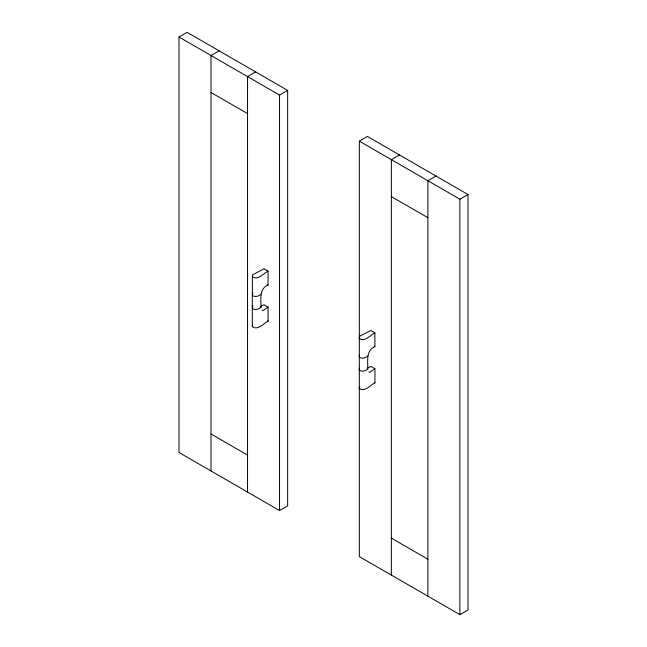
<?xml version="1.0" encoding="UTF-8"?>
<svg xmlns="http://www.w3.org/2000/svg" width="647" height="647" viewBox="0 0 647 647"><rect width="100%" height="100%" fill="white"/><g stroke="black" fill="none" stroke-linecap="round" stroke-linejoin="round"><path stroke-width="0.97" d="M252.265 308.223L252.435 274.999L263.927 268.804L268.044 271.174L268.044 285.003C259.01 288.562 261.024 299.804 260.976 307.446C258.638 309.29 254.716 310.56 252.265 308.223L252.799 306.031M359.287 368.183L359.117 369.914C361.568 372.251 365.49 370.982 367.836 369.138C367.852 361.487 365.87 350.253 374.896 346.695L374.896 332.865L370.788 330.496L359.651 336.222L359.125 338.421C364.673 342.538 370.23 335.122 374.896 332.865M260.652 306.379L263.976 304.745L268.084 307.123L268.084 321.13C263.596 323.33 257.797 330.835 252.314 326.678L252.476 324.956M359.328 386.647L359.166 388.37C364.649 392.527 370.456 385.022 374.937 382.822L374.937 368.814L370.828 366.437L367.504 368.07M359.287 355.171L359.117 356.901C361.414 359.32 366.218 357.864 367.585 355.979M252.799 293.01L252.265 295.21C254.562 297.628 259.366 296.172 260.733 294.288M268.084 307.123L263.119 310.471L262.027 310.228M374.937 368.814L369.979 372.162L368.879 371.92M268.044 271.174C263.378 273.43 257.821 280.847 252.265 276.73M179.001 37.033L187.112 32.35L287.656 90.394L287.656 505.841L279.544 510.532L179.001 452.479L179.001 37.033L279.544 95.085L287.656 90.394M219.123 50.83L211.011 55.521L211.011 470.967M255.646 71.914L247.534 76.605L247.534 492.052M359.344 141.159L367.456 136.468L467.999 194.521L467.999 609.967L459.888 614.65L359.344 556.606L359.344 141.159L459.888 199.203L467.999 194.521M399.466 154.948L391.354 159.639L391.354 575.086M435.989 176.033L427.877 180.723L427.877 596.17M211.011 92.481L247.534 113.565M391.354 196.599L427.877 217.683M267.357 284.607L268.044 285.003M374.209 346.299L374.896 346.695M260.126 306.913L261.016 307.422M267.397 320.734L268.084 321.13M374.249 382.426L374.937 382.822M211.011 434L247.534 455.084M391.354 538.118L427.877 559.202M459.888 199.203L459.888 614.65M279.544 95.085L279.544 510.532M252.314 308.198L252.314 326.678"/></g></svg>
